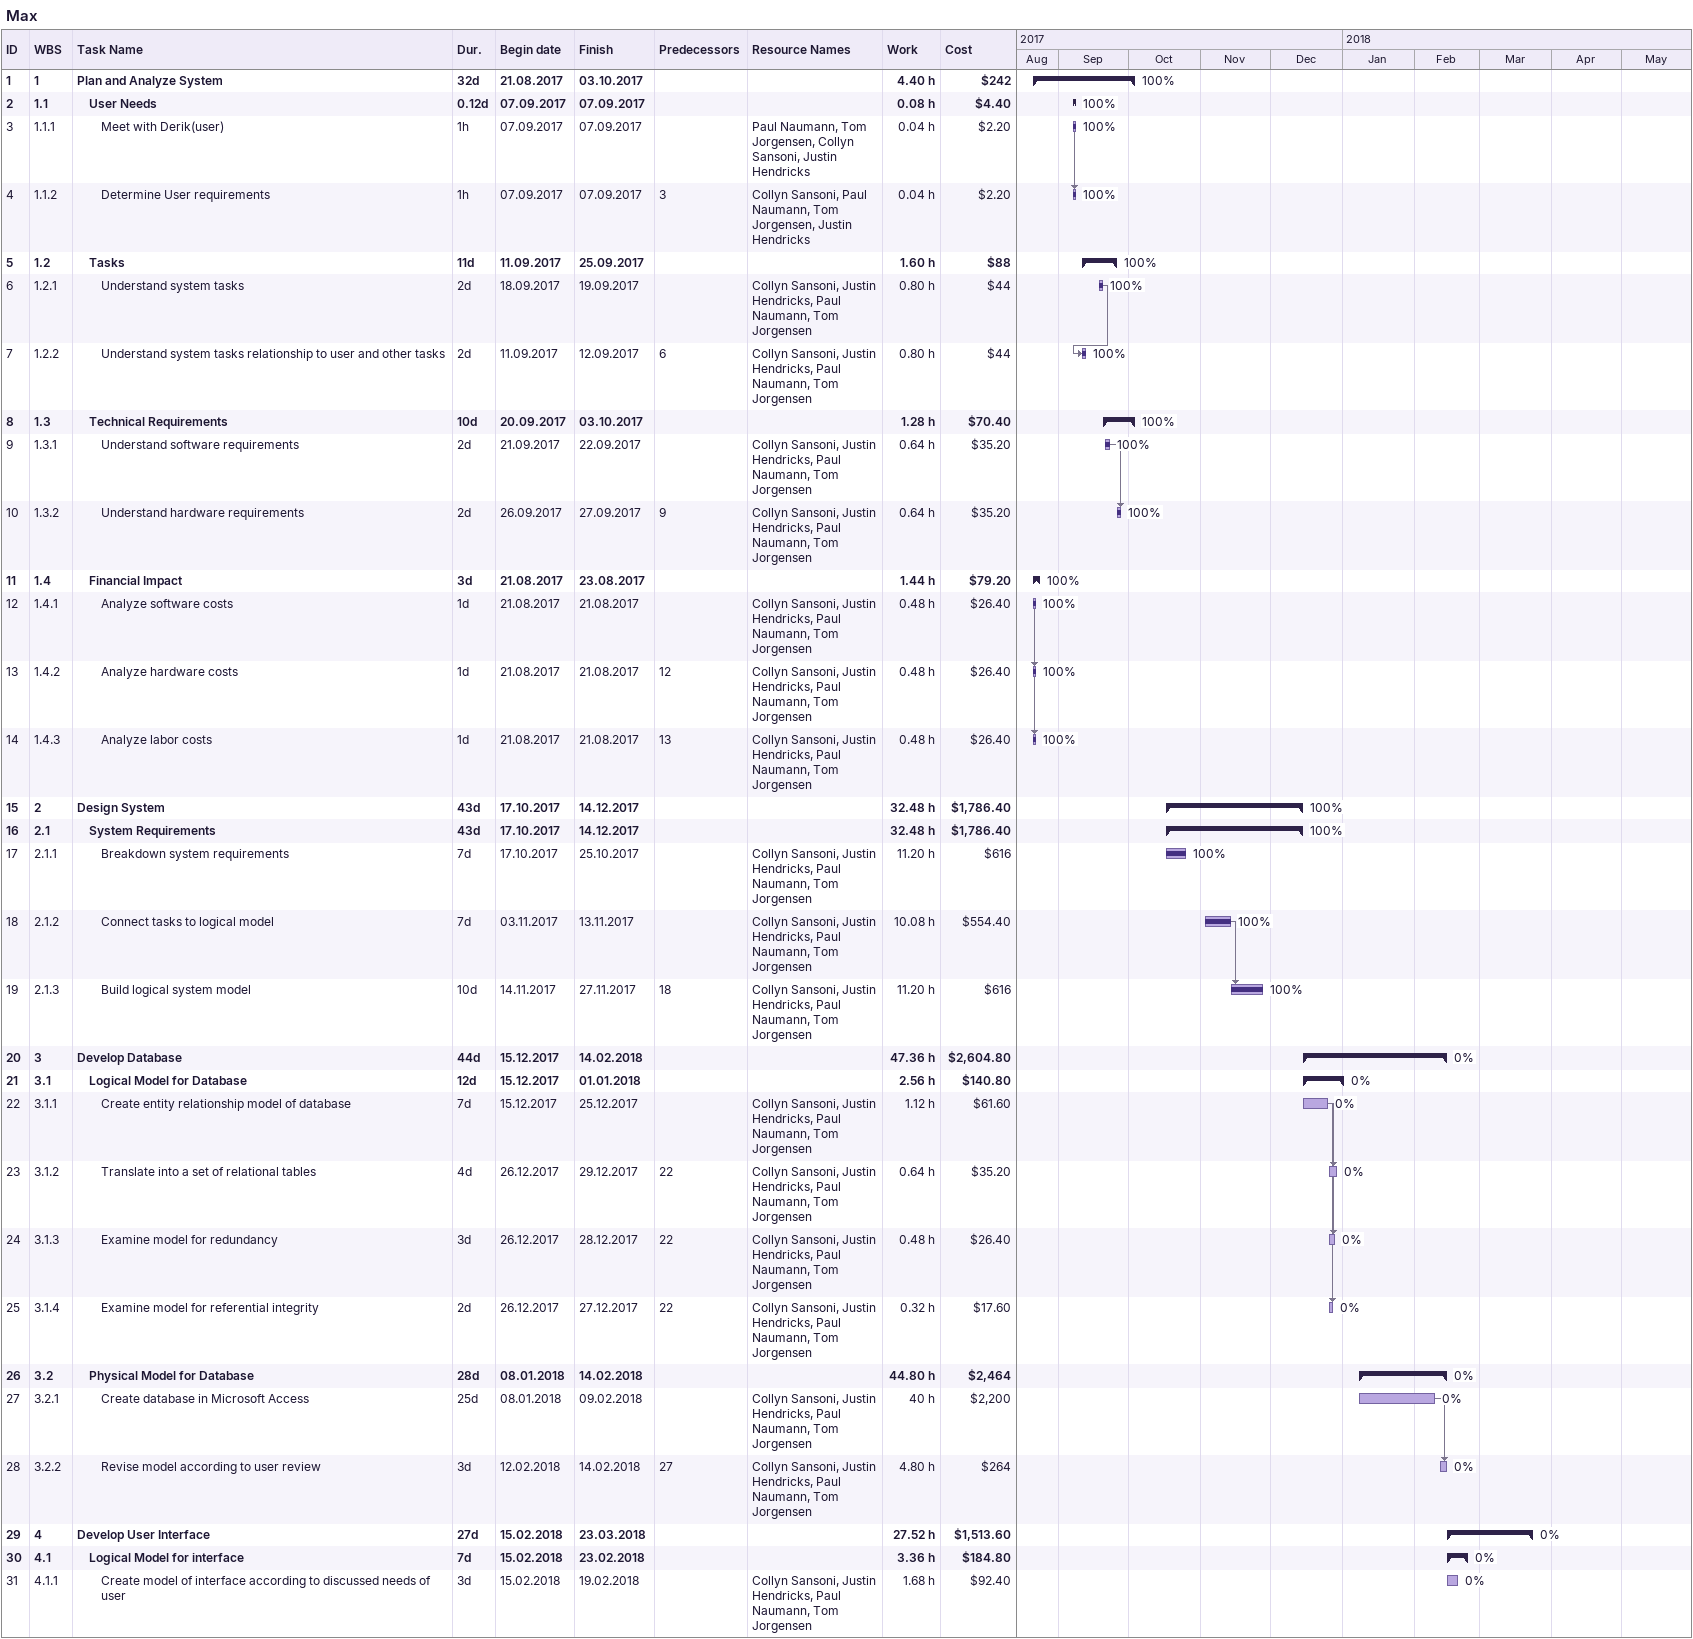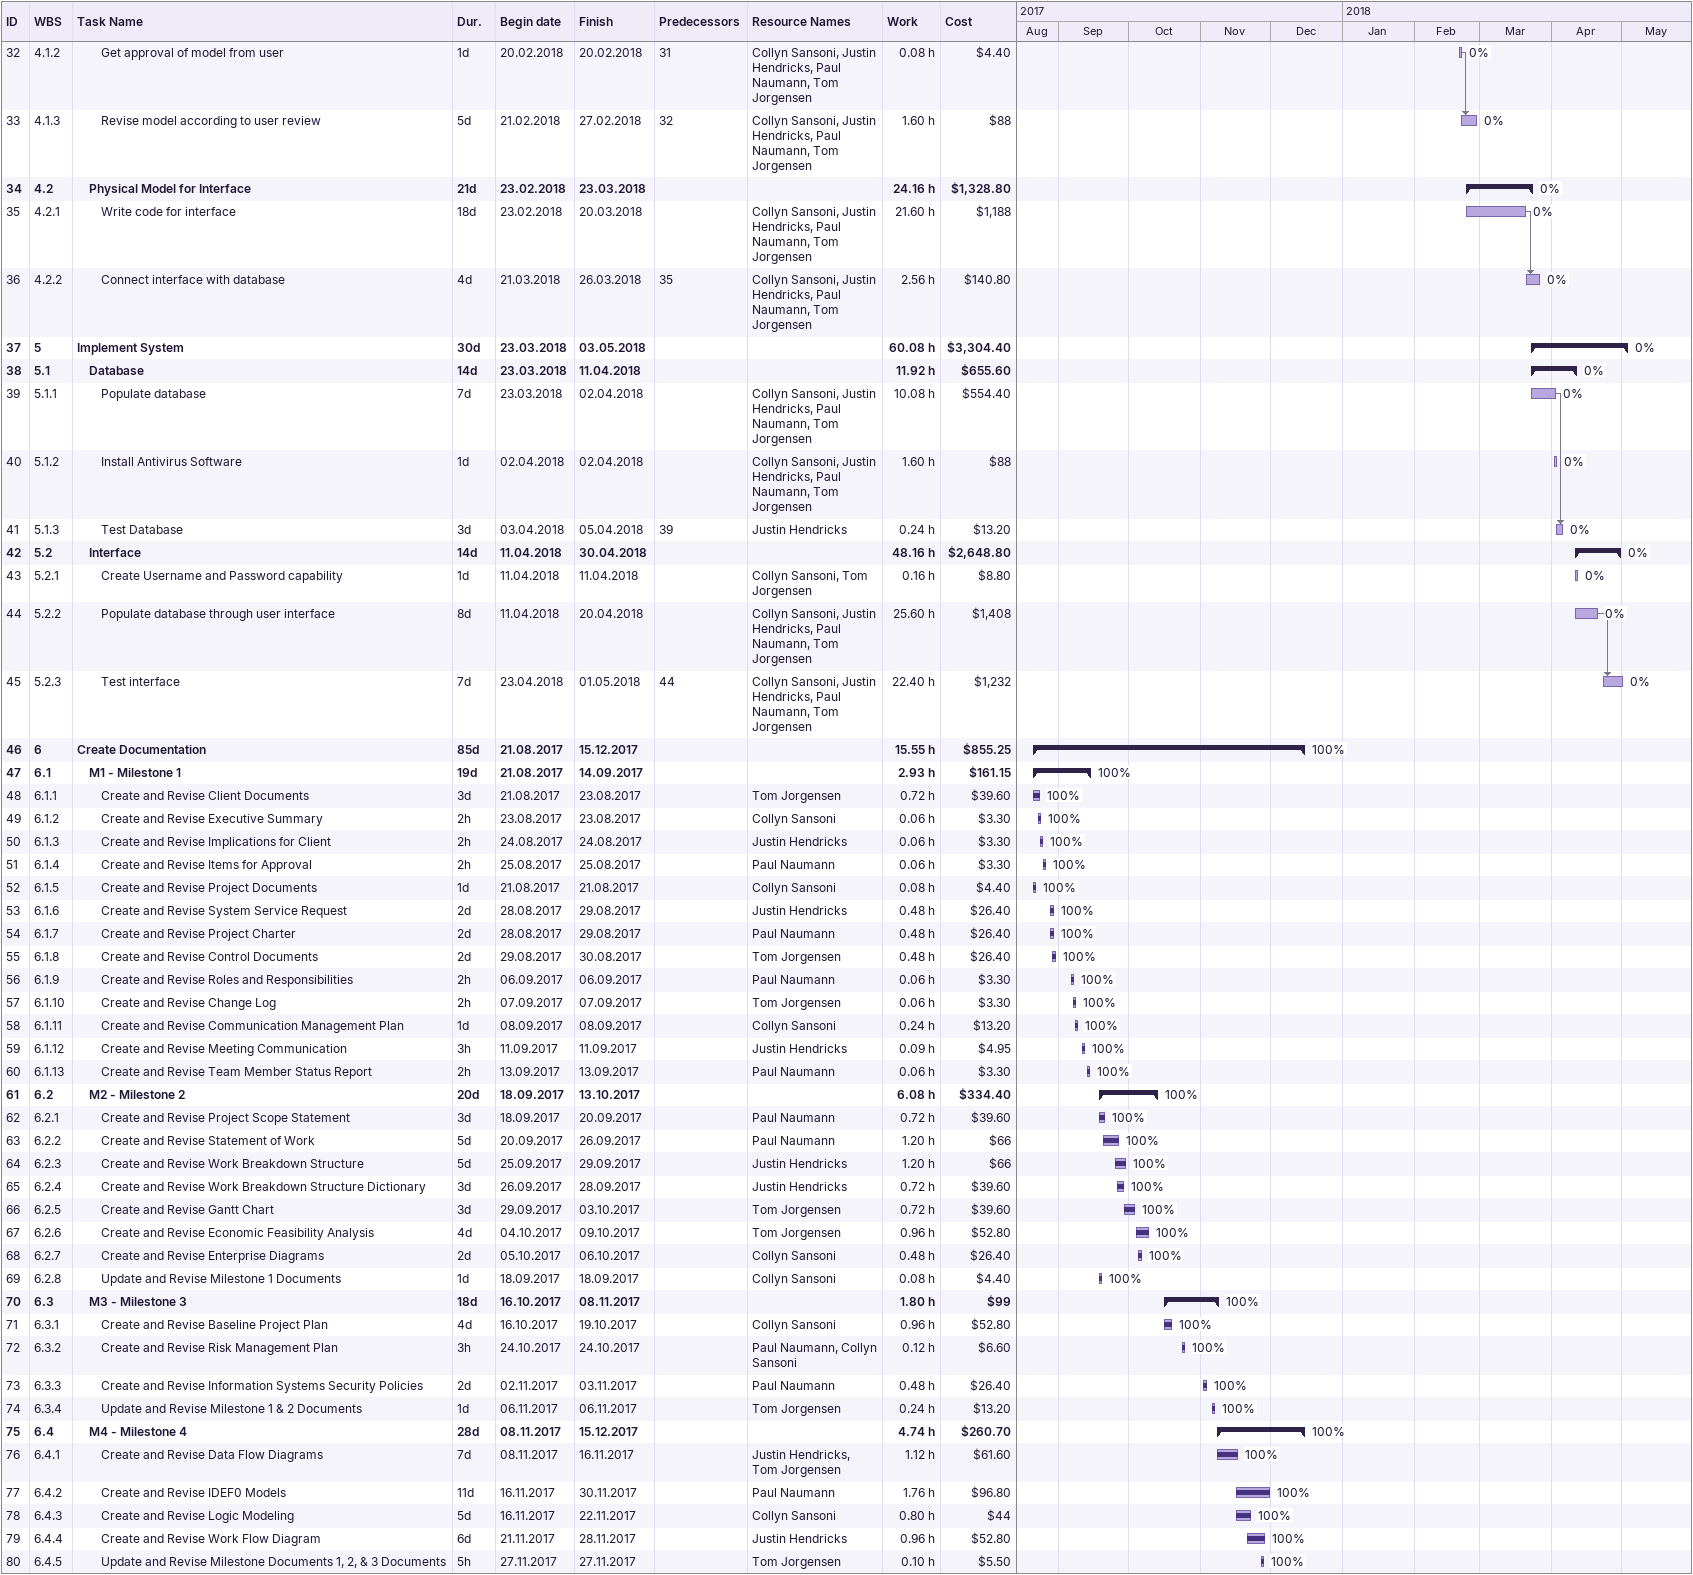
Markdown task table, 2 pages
Max

| ID | WBS | Task | Duration | Start | Finish | Predecessors | Resources | % complete | Work (h) | Cost ($) |
|---|---|---|---|---|---|---|---|---|---|---|
| 1 | 1 | **Plan and Analyze System** | 32d | 2017-08-21 | 2017-10-03 |  |  | 100 | 4.40 | 242 |
| 2 | 1.1 | **User Needs** | 0.12d | 2017-09-07 | 2017-09-07 |  |  | 100 | 0.08 | 4.40 |
| 3 | 1.1.1 | Meet with Derik(user) | 1h | 2017-09-07 | 2017-09-07 |  | Paul Naumann, Tom Jorgensen, Collyn Sansoni, Justin Hendricks | 100 | 0.04 | 2.20 |
| 4 | 1.1.2 | Determine User requirements | 1h | 2017-09-07 | 2017-09-07 | 3 | Collyn Sansoni, Paul Naumann, Tom Jorgensen, Justin Hendricks | 100 | 0.04 | 2.20 |
| 5 | 1.2 | **Tasks** | 11d | 2017-09-11 | 2017-09-25 |  |  | 100 | 1.60 | 88 |
| 6 | 1.2.1 | Understand system tasks | 2d | 2017-09-18 | 2017-09-19 |  | Collyn Sansoni, Justin Hendricks, Paul Naumann, Tom Jorgensen | 100 | 0.80 | 44 |
| 7 | 1.2.2 | Understand system tasks relationship to user and other tasks | 2d | 2017-09-11 | 2017-09-12 | 6 | Collyn Sansoni, Justin Hendricks, Paul Naumann, Tom Jorgensen | 100 | 0.80 | 44 |
| 8 | 1.3 | **Technical Requirements** | 10d | 2017-09-20 | 2017-10-03 |  |  | 100 | 1.28 | 70.40 |
| 9 | 1.3.1 | Understand software requirements | 2d | 2017-09-21 | 2017-09-22 |  | Collyn Sansoni, Justin Hendricks, Paul Naumann, Tom Jorgensen | 100 | 0.64 | 35.20 |
| 10 | 1.3.2 | Understand hardware requirements | 2d | 2017-09-26 | 2017-09-27 | 9 | Collyn Sansoni, Justin Hendricks, Paul Naumann, Tom Jorgensen | 100 | 0.64 | 35.20 |
| 11 | 1.4 | **Financial Impact** | 3d | 2017-08-21 | 2017-08-23 |  |  | 100 | 1.44 | 79.20 |
| 12 | 1.4.1 | Analyze software costs | 1d | 2017-08-21 | 2017-08-21 |  | Collyn Sansoni, Justin Hendricks, Paul Naumann, Tom Jorgensen | 100 | 0.48 | 26.40 |
| 13 | 1.4.2 | Analyze hardware costs | 1d | 2017-08-21 | 2017-08-21 | 12 | Collyn Sansoni, Justin Hendricks, Paul Naumann, Tom Jorgensen | 100 | 0.48 | 26.40 |
| 14 | 1.4.3 | Analyze labor costs | 1d | 2017-08-21 | 2017-08-21 | 13 | Collyn Sansoni, Justin Hendricks, Paul Naumann, Tom Jorgensen | 100 | 0.48 | 26.40 |
| 15 | 2 | **Design System** | 43d | 2017-10-17 | 2017-12-14 |  |  | 100 | 32.48 | 1786.40 |
| 16 | 2.1 | **System Requirements** | 43d | 2017-10-17 | 2017-12-14 |  |  | 100 | 32.48 | 1786.40 |
| 17 | 2.1.1 | Breakdown system requirements | 7d | 2017-10-17 | 2017-10-25 |  | Collyn Sansoni, Justin Hendricks, Paul Naumann, Tom Jorgensen | 100 | 11.20 | 616 |
| 18 | 2.1.2 | Connect tasks to logical model | 7d | 2017-11-03 | 2017-11-13 |  | Collyn Sansoni, Justin Hendricks, Paul Naumann, Tom Jorgensen | 100 | 10.08 | 554.40 |
| 19 | 2.1.3 | Build logical system model | 10d | 2017-11-14 | 2017-11-27 | 18 | Collyn Sansoni, Justin Hendricks, Paul Naumann, Tom Jorgensen | 100 | 11.20 | 616 |
| 20 | 3 | **Develop Database** | 44d | 2017-12-15 | 2018-02-14 |  |  | 0 | 47.36 | 2604.80 |
| 21 | 3.1 | **Logical Model for Database** | 12d | 2017-12-15 | 2018-01-01 |  |  | 0 | 2.56 | 140.80 |
| 22 | 3.1.1 | Create entity relationship model of database | 7d | 2017-12-15 | 2017-12-25 |  | Collyn Sansoni, Justin Hendricks, Paul Naumann, Tom Jorgensen | 0 | 1.12 | 61.60 |
| 23 | 3.1.2 | Translate into a set of relational tables | 4d | 2017-12-26 | 2017-12-29 | 22 | Collyn Sansoni, Justin Hendricks, Paul Naumann, Tom Jorgensen | 0 | 0.64 | 35.20 |
| 24 | 3.1.3 | Examine model for redundancy | 3d | 2017-12-26 | 2017-12-28 | 22 | Collyn Sansoni, Justin Hendricks, Paul Naumann, Tom Jorgensen | 0 | 0.48 | 26.40 |
| 25 | 3.1.4 | Examine model for referential integrity | 2d | 2017-12-26 | 2017-12-27 | 22 | Collyn Sansoni, Justin Hendricks, Paul Naumann, Tom Jorgensen | 0 | 0.32 | 17.60 |
| 26 | 3.2 | **Physical Model for Database** | 28d | 2018-01-08 | 2018-02-14 |  |  | 0 | 44.80 | 2464 |
| 27 | 3.2.1 | Create database in Microsoft Access | 25d | 2018-01-08 | 2018-02-09 |  | Collyn Sansoni, Justin Hendricks, Paul Naumann, Tom Jorgensen | 0 | 40 | 2200 |
| 28 | 3.2.2 | Revise model according to user review | 3d | 2018-02-12 | 2018-02-14 | 27 | Collyn Sansoni, Justin Hendricks, Paul Naumann, Tom Jorgensen | 0 | 4.80 | 264 |
| 29 | 4 | **Develop User Interface** | 27d | 2018-02-15 | 2018-03-23 |  |  | 0 | 27.52 | 1513.60 |
| 30 | 4.1 | **Logical Model for interface** | 7d | 2018-02-15 | 2018-02-23 |  |  | 0 | 3.36 | 184.80 |
| 31 | 4.1.1 | Create model of interface according to discussed needs of user | 3d | 2018-02-15 | 2018-02-19 |  | Collyn Sansoni, Justin Hendricks, Paul Naumann, Tom Jorgensen | 0 | 1.68 | 92.40 |
| 32 | 4.1.2 | Get approval of model from user | 1d | 2018-02-20 | 2018-02-20 | 31 | Collyn Sansoni, Justin Hendricks, Paul Naumann, Tom Jorgensen | 0 | 0.08 | 4.40 |
| 33 | 4.1.3 | Revise model according to user review | 5d | 2018-02-21 | 2018-02-27 | 32 | Collyn Sansoni, Justin Hendricks, Paul Naumann, Tom Jorgensen | 0 | 1.60 | 88 |
| 34 | 4.2 | **Physical Model for Interface** | 21d | 2018-02-23 | 2018-03-23 |  |  | 0 | 24.16 | 1328.80 |
| 35 | 4.2.1 | Write code for interface | 18d | 2018-02-23 | 2018-03-20 |  | Collyn Sansoni, Justin Hendricks, Paul Naumann, Tom Jorgensen | 0 | 21.60 | 1188 |
| 36 | 4.2.2 | Connect interface with database | 4d | 2018-03-21 | 2018-03-26 | 35 | Collyn Sansoni, Justin Hendricks, Paul Naumann, Tom Jorgensen | 0 | 2.56 | 140.80 |
| 37 | 5 | **Implement System** | 30d | 2018-03-23 | 2018-05-03 |  |  | 0 | 60.08 | 3304.40 |
| 38 | 5.1 | **Database** | 14d | 2018-03-23 | 2018-04-11 |  |  | 0 | 11.92 | 655.60 |
| 39 | 5.1.1 | Populate database | 7d | 2018-03-23 | 2018-04-02 |  | Collyn Sansoni, Justin Hendricks, Paul Naumann, Tom Jorgensen | 0 | 10.08 | 554.40 |
| 40 | 5.1.2 | Install Antivirus Software | 1d | 2018-04-02 | 2018-04-02 |  | Collyn Sansoni, Justin Hendricks, Paul Naumann, Tom Jorgensen | 0 | 1.60 | 88 |
| 41 | 5.1.3 | Test Database | 3d | 2018-04-03 | 2018-04-05 | 39 | Justin Hendricks | 0 | 0.24 | 13.20 |
| 42 | 5.2 | **Interface** | 14d | 2018-04-11 | 2018-04-30 |  |  | 0 | 48.16 | 2648.80 |
| 43 | 5.2.1 | Create Username and Password capability | 1d | 2018-04-11 | 2018-04-11 |  | Collyn Sansoni, Tom Jorgensen | 0 | 0.16 | 8.80 |
| 44 | 5.2.2 | Populate database through user interface | 8d | 2018-04-11 | 2018-04-20 |  | Collyn Sansoni, Justin Hendricks, Paul Naumann, Tom Jorgensen | 0 | 25.60 | 1408 |
| 45 | 5.2.3 | Test interface | 7d | 2018-04-23 | 2018-05-01 | 44 | Collyn Sansoni, Justin Hendricks, Paul Naumann, Tom Jorgensen | 0 | 22.40 | 1232 |
| 46 | 6 | **Create Documentation** | 85d | 2017-08-21 | 2017-12-15 |  |  | 100 | 15.55 | 855.25 |
| 47 | 6.1 | **M1 - Milestone 1** | 19d | 2017-08-21 | 2017-09-14 |  |  | 100 | 2.93 | 161.15 |
| 48 | 6.1.1 | Create and Revise Client Documents | 3d | 2017-08-21 | 2017-08-23 |  | Tom Jorgensen | 100 | 0.72 | 39.60 |
| 49 | 6.1.2 | Create and Revise Executive Summary | 2h | 2017-08-23 | 2017-08-23 |  | Collyn Sansoni | 100 | 0.06 | 3.30 |
| 50 | 6.1.3 | Create and Revise Implications for Client | 2h | 2017-08-24 | 2017-08-24 |  | Justin Hendricks | 100 | 0.06 | 3.30 |
| 51 | 6.1.4 | Create and Revise Items for Approval | 2h | 2017-08-25 | 2017-08-25 |  | Paul Naumann | 100 | 0.06 | 3.30 |
| 52 | 6.1.5 | Create and Revise Project Documents | 1d | 2017-08-21 | 2017-08-21 |  | Collyn Sansoni | 100 | 0.08 | 4.40 |
| 53 | 6.1.6 | Create and Revise System Service Request | 2d | 2017-08-28 | 2017-08-29 |  | Justin Hendricks | 100 | 0.48 | 26.40 |
| 54 | 6.1.7 | Create and Revise Project Charter | 2d | 2017-08-28 | 2017-08-29 |  | Paul Naumann | 100 | 0.48 | 26.40 |
| 55 | 6.1.8 | Create and Revise Control Documents | 2d | 2017-08-29 | 2017-08-30 |  | Tom Jorgensen | 100 | 0.48 | 26.40 |
| 56 | 6.1.9 | Create and Revise Roles and Responsibilities | 2h | 2017-09-06 | 2017-09-06 |  | Paul Naumann | 100 | 0.06 | 3.30 |
| 57 | 6.1.10 | Create and Revise Change Log | 2h | 2017-09-07 | 2017-09-07 |  | Tom Jorgensen | 100 | 0.06 | 3.30 |
| 58 | 6.1.11 | Create and Revise Communication Management Plan | 1d | 2017-09-08 | 2017-09-08 |  | Collyn Sansoni | 100 | 0.24 | 13.20 |
| 59 | 6.1.12 | Create and Revise Meeting Communication | 3h | 2017-09-11 | 2017-09-11 |  | Justin Hendricks | 100 | 0.09 | 4.95 |
| 60 | 6.1.13 | Create and Revise Team Member Status Report | 2h | 2017-09-13 | 2017-09-13 |  | Paul Naumann | 100 | 0.06 | 3.30 |
| 61 | 6.2 | **M2 - Milestone 2** | 20d | 2017-09-18 | 2017-10-13 |  |  | 100 | 6.08 | 334.40 |
| 62 | 6.2.1 | Create and Revise Project Scope Statement | 3d | 2017-09-18 | 2017-09-20 |  | Paul Naumann | 100 | 0.72 | 39.60 |
| 63 | 6.2.2 | Create and Revise Statement of Work | 5d | 2017-09-20 | 2017-09-26 |  | Paul Naumann | 100 | 1.20 | 66 |
| 64 | 6.2.3 | Create and Revise Work Breakdown Structure | 5d | 2017-09-25 | 2017-09-29 |  | Justin Hendricks | 100 | 1.20 | 66 |
| 65 | 6.2.4 | Create and Revise Work Breakdown Structure Dictionary | 3d | 2017-09-26 | 2017-09-28 |  | Justin Hendricks | 100 | 0.72 | 39.60 |
| 66 | 6.2.5 | Create and Revise Gantt Chart | 3d | 2017-09-29 | 2017-10-03 |  | Tom Jorgensen | 100 | 0.72 | 39.60 |
| 67 | 6.2.6 | Create and Revise Economic Feasibility Analysis | 4d | 2017-10-04 | 2017-10-09 |  | Tom Jorgensen | 100 | 0.96 | 52.80 |
| 68 | 6.2.7 | Create and Revise Enterprise Diagrams | 2d | 2017-10-05 | 2017-10-06 |  | Collyn Sansoni | 100 | 0.48 | 26.40 |
| 69 | 6.2.8 | Update and Revise Milestone 1 Documents | 1d | 2017-09-18 | 2017-09-18 |  | Collyn Sansoni | 100 | 0.08 | 4.40 |
| 70 | 6.3 | **M3 - Milestone 3** | 18d | 2017-10-16 | 2017-11-08 |  |  | 100 | 1.80 | 99 |
| 71 | 6.3.1 | Create and Revise Baseline Project Plan | 4d | 2017-10-16 | 2017-10-19 |  | Collyn Sansoni | 100 | 0.96 | 52.80 |
| 72 | 6.3.2 | Create and Revise Risk Management Plan | 3h | 2017-10-24 | 2017-10-24 |  | Paul Naumann, Collyn Sansoni | 100 | 0.12 | 6.60 |
| 73 | 6.3.3 | Create and Revise Information Systems Security Policies | 2d | 2017-11-02 | 2017-11-03 |  | Paul Naumann | 100 | 0.48 | 26.40 |
| 74 | 6.3.4 | Update and Revise Milestone 1 & 2 Documents | 1d | 2017-11-06 | 2017-11-06 |  | Tom Jorgensen | 100 | 0.24 | 13.20 |
| 75 | 6.4 | **M4 - Milestone 4** | 28d | 2017-11-08 | 2017-12-15 |  |  | 100 | 4.74 | 260.70 |
| 76 | 6.4.1 | Create and Revise Data Flow Diagrams | 7d | 2017-11-08 | 2017-11-16 |  | Justin Hendricks, Tom Jorgensen | 100 | 1.12 | 61.60 |
| 77 | 6.4.2 | Create and Revise IDEF0 Models | 11d | 2017-11-16 | 2017-11-30 |  | Paul Naumann | 100 | 1.76 | 96.80 |
| 78 | 6.4.3 | Create and Revise Logic Modeling | 5d | 2017-11-16 | 2017-11-22 |  | Collyn Sansoni | 100 | 0.80 | 44 |
| 79 | 6.4.4 | Create and Revise Work Flow Diagram | 6d | 2017-11-21 | 2017-11-28 |  | Justin Hendricks | 100 | 0.96 | 52.80 |
| 80 | 6.4.5 | Update and Revise Milestone Documents 1, 2, & 3 Documents | 5h | 2017-11-27 | 2017-11-27 |  | Tom Jorgensen | 100 | 0.10 | 5.50 |
